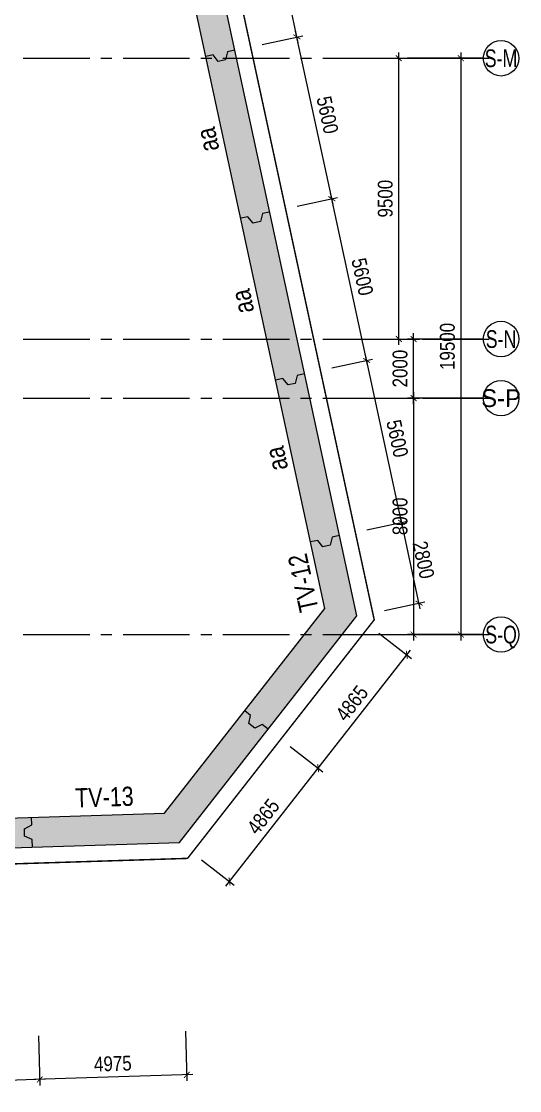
# Model space of a CAD drawing. Header units: millimetres. Extents: x -1534340 to 1713810, y -1348191 to 1114081.
# Drawn here: x 948653 to 965495, y -187999 to -151820 of the extents above; entities that cross this region are included whole.
import ezdxf
from ezdxf.enums import TextEntityAlignment as Align

# ---------------------------------------------------------------- set-up
doc = ezdxf.new("R2010")
doc.units = ezdxf.units.MM
doc.header["$LTSCALE"] = 100
doc.header["$PDMODE"] = 32
doc.header["$PDSIZE"] = 2.5
for name, pattern in [('CENTER2', [1.125, 0.75, -0.125, 0.125, -0.125]), ('DASHDOT', [1, 0.5, -0.25, 0, -0.25]), ('DASHED', [4.5, 3, -1.5])]:
    doc.linetypes.add(name, pattern=pattern)
for name, color, linetype in [('ccu11-Dim', 8, 'Continuous'), ('ccu11-Khuat', 9, 'DASHED'), ('ccu12-Hatch', 250, 'Continuous'), ('ccu12-Manh', 8, 'Continuous'), ('ccu12-Truc', 13, 'CENTER2'), ('KT-Dim', 8, 'Continuous'), ('Xref_ST_MBDV Cot vach 30.7.2022$0$Xref_ST_MBDV Cot vach 30.7.2022|Xref_ST_MBDV Cot vach 30.7.2022|Xref_ST_MBDV Cot vach 30.7.2022|Xref_ST_MBDV Cot vach 30.7.2022|A-CORE-OTLN', 2, 'Continuous'), ('Xref_ST_MBDV Cot vach 30.7.2022$0$Xref_ST_MBDV Cot vach 30.7.2022|Xref_ST_MBDV Cot vach 30.7.2022|Xref_ST_MBDV Cot vach 30.7.2022|Xref_ST_MBDV Cot vach 30.7.2022|ccu12-Thay', 7, 'Continuous'), ('Xref_ST_MBDV Cot vach 30.7.2022|Xref_ST_MBDV Cot vach 30.7.2022|Xref_ST_MBDV Cot vach 30.7.2022|Xref_ST_MBDV Cot vach 30.7.2022|A-GRID-SYM', 50, 'Continuous')]:
    doc.layers.add(name, color=color, linetype=linetype)
doc.layers.add('ccu12-Tencaukien', color=9, linetype='Continuous', lineweight=15)
doc.styles.add('Arial', font='arial.ttf', dxfattribs={"width": 0.7})
doc.styles.add('Arial Narrow', font='ARIALN.TTF')
doc.styles.add('HBA-Text', font='GOTHIC.TTF')
doc.dimstyles.new('ccu12-200', dxfattribs={"dimscale": 200, "dimtxt": 2.5, "dimasz": 1, "dimexe": 1, "dimexo": 2, "dimgap": 1, "dimtad": 1, "dimdec": 0, "dimrnd": 5, "dimdsep": 46, "dimtxsty": 'Arial Narrow', "dimblk": 'ARCHTICK', "dimcen": -1, "dimdle": 1, "dimclrd": 256, "dimclre": 256, "dimclrt": 3, "dimadec": 0, "dimazin": 2, "dimtfac": 0.1, "dimtdec": 0, "dimtmove": 0, "dimatfit": 1, "dimldrblk": 'ARCHTICK', "dimfxl": 1, "dimtvp": 0.8333333333333334, "dimtolj": 1, "dimtzin": 12, "dimarcsym": 0})

# ---------------------------------------------------------------- blocks, each defined once
blk = doc.blocks.new('_ARCHTICK')
at = {"color": 0, "linetype": 'ByBlock', "const_width": 0.15}
blk.add_lwpolyline([(-0.5, -0.5), (0.5, 0.5)], dxfattribs=at)
blk = doc.blocks.new('*D3233')
at = {"layer": 'ccu11-Dim', "lineweight": -2, "ltscale": 0.5, "transparency": 16777216}
for p, q in [((962137.9985687473, -171701.006457799), (961463.6641874098, -168572.63935177)), ((960332.7501491453, -169021.0068729194), (961701.316696871, -168726.0058564143)), ((960922.7985256659, -171758.3549648429), (962291.3650733916, -171463.3539483378))]:
    blk.add_line(p, q, dxfattribs=at)
at = {"layer": 'Defpoints', "color": 0, "ltscale": 0.5, "transparency": 16777216}
for p in [(961505.8071898182, -168768.1488588227), (959941.7311350398, -169105.2928777364), (960531.7795115605, -171842.6409696599)]:
    blk.add_point(p, dxfattribs=at)
at = {"layer": 'ccu11-Dim', "lineweight": -2, "ltscale": 0.5, "transparency": 16777216, "xscale": 200, "yscale": 200, "zscale": 200}
for p, rotation in [((961505.8071898182, -168768.1488588227), 102.1642570580962), ((962095.8555663389, -171505.4969507463), 282.1642570580961)]:
    blk.add_blockref('_ARCHTICK', p, dxfattribs=dict(at, rotation=rotation))
at = {"layer": 'ccu11-Dim', "color": 3, "ltscale": 0.5, "transparency": 16777216, "insert": (962245.8955679912, -170040.8872057479), "char_height": 500, "attachment_point": 5, "rotation": 282.16425705809615, "style": 'Arial Narrow', "bg_fill": 3, "box_fill_scale": 1.1, "bg_fill_color": 256, "bg_fill_true_color": 13158600, "bg_fill_transparency": 0}
blk.add_mtext('\\A1;2800', dxfattribs=at)
blk = doc.blocks.new('*D3234')
at = {"layer": 'ccu11-Dim', "lineweight": -2, "ltscale": 0.5, "transparency": 16777216}
for p, q in [((961547.9501923865, -168963.658365841), (960283.6601201305, -163098.3731542522)), ((959152.746081706, -163546.740675436), (960521.3126295917, -163251.7396588964)), ((960332.7501491453, -169021.0068729194), (961701.3166970307, -168726.0058563798))]:
    blk.add_line(p, q, dxfattribs=at)
at = {"layer": 'Defpoints', "color": 0, "ltscale": 0.5, "transparency": 16777216}
for p in [(960325.803122539, -163293.8826613049), (958761.7270676006, -163631.026680253), (959941.7311350398, -169105.2928777364)]:
    blk.add_point(p, dxfattribs=at)
at = {"layer": 'ccu11-Dim', "lineweight": -2, "ltscale": 0.5, "transparency": 16777216, "xscale": 200, "yscale": 200, "zscale": 200}
for p, rotation in [((960325.803122539, -163293.8826613049), 102.1642570580962), ((961505.807189978, -168768.1488587883), 282.1642570580961)]:
    blk.add_blockref('_ARCHTICK', p, dxfattribs=dict(at, rotation=rotation))
at = {"layer": 'ccu11-Dim', "color": 3, "ltscale": 0.5, "transparency": 16777216, "insert": (961360.8693461712, -165935.08006101), "char_height": 500, "attachment_point": 5, "rotation": 282.16425705809615, "style": 'Arial Narrow', "bg_fill": 3, "box_fill_scale": 1.1, "bg_fill_color": 256, "bg_fill_true_color": 13158600, "bg_fill_transparency": 0}
blk.add_mtext('\\A1;5600', dxfattribs=at)
blk = doc.blocks.new('*D3235')
at = {"layer": 'ccu11-Dim', "lineweight": -2, "ltscale": 0.5, "transparency": 16777216}
for p, q in [((960367.9461251076, -163489.3921683231), (959103.6560528531, -157624.1069567411)), ((957972.7420142686, -158072.4744779594), (959341.3085623143, -157777.4734613854)), ((959152.746081706, -163546.740675436), (960521.3126297519, -163251.7396588619))]:
    blk.add_line(p, q, dxfattribs=at)
at = {"layer": 'Defpoints', "color": 0, "ltscale": 0.5, "transparency": 16777216}
for p in [(959145.7990552615, -157819.6164637938), (957581.7230001632, -158156.7604827764), (958761.7270676006, -163631.026680253)]:
    blk.add_point(p, dxfattribs=at)
at = {"layer": 'ccu11-Dim', "lineweight": -2, "ltscale": 0.5, "transparency": 16777216, "xscale": 200, "yscale": 200, "zscale": 200}
for p, rotation in [((959145.7990552615, -157819.6164637938), 102.1642570580962), ((960325.8031226991, -163293.8826612704), 282.1642570580961)]:
    blk.add_blockref('_ARCHTICK', p, dxfattribs=dict(at, rotation=rotation))
at = {"layer": 'ccu11-Dim', "color": 3, "ltscale": 0.5, "transparency": 16777216, "insert": (960180.8652788929, -160460.8138634955), "char_height": 500, "attachment_point": 5, "rotation": 282.16425705809615, "style": 'Arial Narrow', "bg_fill": 3, "box_fill_scale": 1.1, "bg_fill_color": 256, "bg_fill_true_color": 13158600, "bg_fill_transparency": 0}
blk.add_mtext('\\A1;5600', dxfattribs=at)
blk = doc.blocks.new('*D3236')
at = {"layer": 'ccu11-Dim', "lineweight": -2, "ltscale": 0.5, "transparency": 16777216}
for p, q in [((956792.7379468309, -152598.2082804832), (958161.3044950361, -152303.2072638747)), ((959187.9420578294, -158015.1259708122), (957923.651985575, -152149.8407592305)), ((957972.7420142686, -158072.4744779594), (959341.3085624736, -157777.473461351))]:
    blk.add_line(p, q, dxfattribs=at)
at = {"layer": 'Defpoints', "color": 0, "ltscale": 0.5, "transparency": 16777216}
for p in [(957965.7949879834, -152345.3502662832), (956401.7189327255, -152682.4942853002), (957581.7230001632, -158156.7604827764)]:
    blk.add_point(p, dxfattribs=at)
at = {"layer": 'ccu11-Dim', "lineweight": -2, "ltscale": 0.5, "transparency": 16777216, "xscale": 200, "yscale": 200, "zscale": 200}
for p, rotation in [((957965.7949879834, -152345.3502662832), 102.1642570580962), ((959145.7990554209, -157819.6164637595), 282.1642570580961)]:
    blk.add_blockref('_ARCHTICK', p, dxfattribs=dict(at, rotation=rotation))
at = {"layer": 'ccu11-Dim', "color": 3, "ltscale": 0.5, "transparency": 16777216, "insert": (959000.8612116148, -154986.5476659847), "char_height": 500, "attachment_point": 5, "rotation": 282.16425705809615, "style": 'Arial Narrow', "bg_fill": 3, "box_fill_scale": 1.1, "bg_fill_color": 256, "bg_fill_true_color": 13158600, "bg_fill_transparency": 0}
blk.add_mtext('\\A1;5600', dxfattribs=at)
blk = doc.blocks.new('*D3237')
at = {"layer": 'ccu11-Dim', "lineweight": -2, "ltscale": 0.5, "transparency": 16777216}
for p, q in [((955612.7338793937, -147123.9420830074), (956981.3004277591, -146828.9410663644)), ((958007.9379905522, -152540.8597733013), (956743.6479182978, -146675.5745617201)), ((956792.7379468309, -152598.2082804832), (958161.3044951964, -152303.2072638402))]:
    blk.add_line(p, q, dxfattribs=at)
at = {"layer": 'Defpoints', "color": 0, "ltscale": 0.5, "transparency": 16777216}
for p in [(956785.7909207062, -146871.0840687728), (955221.7148652882, -147208.2280878243), (956401.7189327255, -152682.4942853002)]:
    blk.add_point(p, dxfattribs=at)
at = {"layer": 'ccu11-Dim', "lineweight": -2, "ltscale": 0.5, "transparency": 16777216, "xscale": 200, "yscale": 200, "zscale": 200}
for p, rotation in [((956785.7909207062, -146871.0840687728), 102.1642570580962), ((957965.7949881437, -152345.3502662486), 282.1642570580961)]:
    blk.add_blockref('_ARCHTICK', p, dxfattribs=dict(at, rotation=rotation))
at = {"layer": 'ccu11-Dim', "color": 3, "ltscale": 0.5, "transparency": 16777216, "insert": (957820.8571443376, -149512.2814684742), "char_height": 500, "attachment_point": 5, "rotation": 282.16425705809615, "style": 'Arial Narrow', "bg_fill": 3, "box_fill_scale": 1.1, "bg_fill_color": 256, "bg_fill_true_color": 13158600, "bg_fill_transparency": 0}
blk.add_mtext('\\A1;5600', dxfattribs=at)
blk = doc.blocks.new('*D3261')
at = {"layer": 'ccu11-Dim', "lineweight": -2, "ltscale": 0.5, "transparency": 16777216}
for p, q in [((949225.7542383495, -186144.90299393), (949278.7590956206, -187821.9825965821)), ((954197.2180407159, -185987.7776381293), (954250.222897987, -187664.8572407814)), ((954443.8051468186, -187458.6391209731), (949072.5409758122, -187628.4003477504))]:
    blk.add_line(p, q, dxfattribs=at)
at = {"layer": 'Defpoints', "color": 0, "ltscale": 0.5, "transparency": 16777216}
for p in [(954184.5821697392, -185587.9772694893), (949213.1183673729, -185745.10262529), (949272.4411601322, -187622.0824122621)]:
    blk.add_point(p, dxfattribs=at)
at = {"layer": 'ccu11-Dim', "lineweight": -2, "ltscale": 0.5, "transparency": 16777216, "xscale": 200, "yscale": 200, "zscale": 200}
for p, rotation in [((954243.9049624986, -187464.9570564615), 1.810256356887825), ((949272.4411601322, -187622.0824122621), 181.8102563568879)]:
    blk.add_blockref('_ARCHTICK', p, dxfattribs=dict(at, rotation=rotation))
at = {"layer": 'ccu11-Dim', "color": 3, "ltscale": 0.5, "transparency": 16777216, "insert": (951743.7907078309, -187088.4604641558), "char_height": 500, "attachment_point": 5, "rotation": 1.8102563568878363, "style": 'Arial Narrow', "bg_fill": 3, "box_fill_scale": 1.1, "bg_fill_color": 256, "bg_fill_true_color": 13158600, "bg_fill_transparency": 0}
blk.add_mtext('\\A1;4975', dxfattribs=at)
blk = doc.blocks.new('*D3262')
at = {"layer": 'ccu11-Dim', "lineweight": -2, "ltscale": 0.5, "transparency": 16777216}
for p, q in [((943628.5490773878, -186321.8051876031), (943681.5539346616, -187998.884790342)), ((949225.7542383495, -186144.90299393), (949278.7590956233, -187821.9825966689)), ((949472.341344455, -187615.7644768606), (943475.3358148532, -187805.3025415104))]:
    blk.add_line(p, q, dxfattribs=at)
at = {"layer": 'Defpoints', "color": 0, "ltscale": 0.5, "transparency": 16777216}
for p in [(943615.9132064111, -185922.0048189631), (949213.1183673729, -185745.10262529), (943675.2359991733, -187798.984606022)]:
    blk.add_point(p, dxfattribs=at)
at = {"layer": 'ccu11-Dim', "lineweight": -2, "ltscale": 0.5, "transparency": 16777216, "xscale": 200, "yscale": 200, "zscale": 200}
for p, rotation in [((943675.2359991733, -187798.984606022), 181.8102563568879), ((949272.441160135, -187622.0824123489), 1.810256356887825)]:
    blk.add_blockref('_ARCHTICK', p, dxfattribs=dict(at, rotation=rotation))
at = {"layer": 'ccu11-Dim', "color": 3, "ltscale": 0.5, "transparency": 16777216, "insert": (946459.4562261695, -187255.4742389795), "char_height": 500, "attachment_point": 5, "rotation": 1.8102563568878363, "style": 'Arial Narrow', "bg_fill": 3, "box_fill_scale": 1.1, "bg_fill_color": 256, "bg_fill_true_color": 13158600, "bg_fill_transparency": 0}
blk.add_mtext('\\A1;5600', dxfattribs=at)
blk = doc.blocks.new('*D3268')
at = {"layer": 'ccu11-Dim', "lineweight": -2, "ltscale": 0.5, "transparency": 16777216}
for p, q in [((957740.3560938097, -176350.8533474588), (958843.3794185347, -177213.0247603224)), ((955566.074233708, -181081.1001932872), (958808.9720025548, -176932.2826549558)), ((954743.793014281, -180184.5213643903), (955846.8163390746, -181046.6927773076))]:
    blk.add_line(p, q, dxfattribs=at)
at = {"layer": 'Defpoints', "color": 0, "ltscale": 0.5, "transparency": 16777216}
for p in [(957425.2065724633, -176104.5186580721), (958685.8046578614, -177089.857415629), (954428.6434929348, -179938.1866750036)]:
    blk.add_point(p, dxfattribs=at)
at = {"layer": 'ccu11-Dim', "lineweight": -2, "ltscale": 0.5, "transparency": 16777216, "xscale": 200, "yscale": 200, "zscale": 200}
for p, rotation in [((958685.8046578614, -177089.857415629), 51.98725670765337), ((955689.2415784014, -180923.5254326141), 231.9872567076534)]:
    blk.add_blockref('_ARCHTICK', p, dxfattribs=dict(at, rotation=rotation))
at = {"layer": 'ccu11-Dim', "color": 3, "ltscale": 0.5, "transparency": 16777216, "insert": (956828.8148165924, -178726.3092815038), "char_height": 500, "attachment_point": 5, "rotation": 51.98725670765336, "style": 'Arial Narrow', "bg_fill": 3, "box_fill_scale": 1.1, "bg_fill_color": 256, "bg_fill_true_color": 13158600, "bg_fill_transparency": 0}
blk.add_mtext('\\A1;4865', dxfattribs=at)
blk = doc.blocks.new('*D3269')
at = {"layer": 'ccu11-Dim', "lineweight": -2, "ltscale": 0.5, "transparency": 16777216}
for p, q in [((960736.9191733387, -172517.1853305268), (961839.9424980205, -173379.3567433567)), ((958562.6373131936, -177247.4321763221), (961805.5350820407, -173098.6146379903)), ((957740.3560938097, -176350.8533474588), (958843.3794185601, -177213.0247603423))]:
    blk.add_line(p, q, dxfattribs=at)
at = {"layer": 'Defpoints', "color": 0, "ltscale": 0.5, "transparency": 16777216}
for p in [(960421.7696519924, -172270.8506411402), (961682.3677373474, -173256.1893986634), (957425.2065724633, -176104.5186580721)]:
    blk.add_point(p, dxfattribs=at)
at = {"layer": 'ccu11-Dim', "lineweight": -2, "ltscale": 0.5, "transparency": 16777216, "xscale": 200, "yscale": 200, "zscale": 200}
for p, rotation in [((961682.3677373474, -173256.1893986634), 51.98725670765337), ((958685.804657887, -177089.857415649), 231.9872567076534)]:
    blk.add_blockref('_ARCHTICK', p, dxfattribs=dict(at, rotation=rotation))
at = {"layer": 'ccu11-Dim', "color": 3, "ltscale": 0.5, "transparency": 16777216, "insert": (959825.3778960782, -174892.6412645383), "char_height": 500, "attachment_point": 5, "rotation": 51.98725670765336, "style": 'Arial Narrow', "bg_fill": 3, "box_fill_scale": 1.1, "bg_fill_color": 256, "bg_fill_true_color": 13158600, "bg_fill_transparency": 0}
blk.add_mtext('\\A1;4865', dxfattribs=at)
blk = doc.blocks.new('GRID-SYM-flat-83')
at = {"layer": 'Xref_ST_MBDV Cot vach 30.7.2022|Xref_ST_MBDV Cot vach 30.7.2022|Xref_ST_MBDV Cot vach 30.7.2022|Xref_ST_MBDV Cot vach 30.7.2022|A-GRID-SYM'}
blk.add_ellipse((0, 0), major_axis=(-899.9839282080502, 5.37856553410893), ratio=1, dxfattribs=at)
at = {"layer": 'Xref_ST_MBDV Cot vach 30.7.2022|Xref_ST_MBDV Cot vach 30.7.2022|Xref_ST_MBDV Cot vach 30.7.2022|Xref_ST_MBDV Cot vach 30.7.2022|A-GRID-SYM', "style": 'HBA-Text'}
blk.add_attdef('GRID', text='', height=900.0000000000003, rotation=359.6302510781834, dxfattribs=at).set_placement((7.113495670384687e-20, 1.190286096938727e-17, 3.982135654073748e-07), align=Align.MIDDLE_CENTER)
blk = doc.blocks.new('GRID-SYM-flat-84')
at = {"layer": 'Xref_ST_MBDV Cot vach 30.7.2022|Xref_ST_MBDV Cot vach 30.7.2022|Xref_ST_MBDV Cot vach 30.7.2022|Xref_ST_MBDV Cot vach 30.7.2022|A-GRID-SYM'}
blk.add_ellipse((0, 0), major_axis=(-899.9839282080502, 5.37856553410893), ratio=1, dxfattribs=at)
at = {"layer": 'Xref_ST_MBDV Cot vach 30.7.2022|Xref_ST_MBDV Cot vach 30.7.2022|Xref_ST_MBDV Cot vach 30.7.2022|Xref_ST_MBDV Cot vach 30.7.2022|A-GRID-SYM', "style": 'HBA-Text'}
blk.add_attdef('GRID', text='', height=900.0000000000003, rotation=359.6302510781834, dxfattribs=at).set_placement((2.025799344252252e-20, 3.389726944925022e-18, 1.134042694414104e-07), align=Align.MIDDLE_CENTER)
blk = doc.blocks.new('GRID-SYM-flat-85')
at = {"layer": 'Xref_ST_MBDV Cot vach 30.7.2022|Xref_ST_MBDV Cot vach 30.7.2022|Xref_ST_MBDV Cot vach 30.7.2022|Xref_ST_MBDV Cot vach 30.7.2022|A-GRID-SYM'}
blk.add_ellipse((0, 0), major_axis=(-899.9839282080502, 5.37856553410893), ratio=1, dxfattribs=at)
at = {"layer": 'Xref_ST_MBDV Cot vach 30.7.2022|Xref_ST_MBDV Cot vach 30.7.2022|Xref_ST_MBDV Cot vach 30.7.2022|Xref_ST_MBDV Cot vach 30.7.2022|A-GRID-SYM', "style": 'HBA-Text'}
blk.add_attdef('GRID', text='', height=900.0000000000003, rotation=359.630251078169, dxfattribs=at).set_placement((9.578760419288606e-21, 1.60279360265213e-18, 5.362191130063174e-08), align=Align.MIDDLE_CENTER)
blk = doc.blocks.new('GRID-SYM-flat-86')
at = {"layer": 'Xref_ST_MBDV Cot vach 30.7.2022|Xref_ST_MBDV Cot vach 30.7.2022|Xref_ST_MBDV Cot vach 30.7.2022|Xref_ST_MBDV Cot vach 30.7.2022|A-GRID-SYM'}
blk.add_ellipse((0, 0), major_axis=(-899.9839282080502, 5.37856553410893), ratio=1, dxfattribs=at)
at = {"layer": 'Xref_ST_MBDV Cot vach 30.7.2022|Xref_ST_MBDV Cot vach 30.7.2022|Xref_ST_MBDV Cot vach 30.7.2022|Xref_ST_MBDV Cot vach 30.7.2022|A-GRID-SYM', "style": 'HBA-Text'}
blk.add_attdef('GRID', text='', height=900.0000000000003, rotation=359.6302510781834, dxfattribs=at).set_placement((-3.313819860899584e-20, -5.54494427347405e-18, -1.855076720465948e-07), align=Align.MIDDLE_CENTER)
blk = doc.blocks.new('*D1145')
at = {"layer": 'Defpoints', "color": 0, "transparency": 16777216}
for p in [(420808.1932698449, -72696.27179369514), (420808.1932698449, -92196.27179369555), (424766.3851447776, -92196.27179369555)]:
    blk.add_point(p, dxfattribs=at)
at = {"layer": 'KT-Dim', "lineweight": -2, "transparency": 16777216}
for p, q in [((421208.1932698449, -72696.27179369514), (424966.3851447776, -72696.27179369514)), ((424766.3851447776, -72496.27179369514), (424766.3851447776, -92396.27179369555)), ((421208.1932698449, -92196.27179369555), (424966.3851447776, -92196.27179369555))]:
    blk.add_line(p, q, dxfattribs=at)
at = {"layer": 'KT-Dim', "lineweight": -2, "transparency": 16777216, "xscale": 200, "yscale": 200, "zscale": 200}
for p, rotation in [((424766.3851447776, -72696.27179369514), 90), ((424766.3851447776, -92196.27179369555), 270)]:
    blk.add_blockref('_ARCHTICK', p, dxfattribs=dict(at, rotation=rotation))
at = {"layer": 'KT-Dim', "color": 3, "transparency": 16777216, "insert": (424311.0986509167, -82446.27179369544), "char_height": 500, "attachment_point": 5, "rotation": 90, "style": 'Arial Narrow'}
blk.add_mtext('\\A1;19500', dxfattribs=at)
blk = doc.blocks.new('*D1146')
at = {"layer": 'Defpoints', "color": 0, "transparency": 16777216}
for p in [(420808.1932698449, -84196.27186136894), (420808.1932698449, -92196.27179369555), (423166.3851447776, -92196.27179369555)]:
    blk.add_point(p, dxfattribs=at)
at = {"layer": 'KT-Dim', "lineweight": -2, "transparency": 16777216}
for p, q in [((421208.1932698449, -84196.27186136894), (423366.3851447776, -84196.27186136894)), ((423166.3851447776, -83996.27186136894), (423166.3851447776, -92396.27179369555)), ((421208.1932698449, -92196.27179369555), (423366.3851447776, -92196.27179369555))]:
    blk.add_line(p, q, dxfattribs=at)
at = {"layer": 'KT-Dim', "lineweight": -2, "transparency": 16777216, "xscale": 200, "yscale": 200, "zscale": 200}
for p, rotation in [((423166.3851447776, -84196.27186136894), 90), ((423166.3851447776, -92196.27179369555), 270)]:
    blk.add_blockref('_ARCHTICK', p, dxfattribs=dict(at, rotation=rotation))
at = {"layer": 'KT-Dim', "color": 3, "transparency": 16777216, "insert": (422711.0986509167, -88196.27182753234), "char_height": 500, "attachment_point": 5, "rotation": 90, "style": 'Arial Narrow'}
blk.add_mtext('\\A1;8000', dxfattribs=at)
blk = doc.blocks.new('*D1105')
at = {"layer": 'Defpoints', "color": 0, "transparency": 16777216}
for p in [(420308.068988459, -82196.27186136981), (423166.3851447753, -82196.27186136981), (420808.1932698449, -84196.27186136894)]:
    blk.add_point(p, dxfattribs=at)
at = {"layer": 'KT-Dim', "lineweight": -2, "transparency": 16777216}
for p, q in [((423166.3851447753, -84396.27186136894), (423166.3851447753, -81996.27186136981)), ((420708.068988459, -82196.27186136981), (423366.3851447753, -82196.27186136981)), ((421208.1932698449, -84196.27186136894), (423366.3851447753, -84196.27186136894))]:
    blk.add_line(p, q, dxfattribs=at)
at = {"layer": 'KT-Dim', "lineweight": -2, "transparency": 16777216, "xscale": 200, "yscale": 200, "zscale": 200}
for p, rotation in [((423166.3851447753, -82196.27186136981), 90), ((423166.3851447753, -84196.27186136894), 270)]:
    blk.add_blockref('_ARCHTICK', p, dxfattribs=dict(at, rotation=rotation))
at = {"layer": 'KT-Dim', "color": 3, "transparency": 16777216, "insert": (422711.0986509143, -83196.27186136947), "char_height": 500, "attachment_point": 5, "rotation": 90, "style": 'Arial Narrow'}
blk.add_mtext('\\A1;2000', dxfattribs=at)
blk = doc.blocks.new('*D1106')
at = {"layer": 'Defpoints', "color": 0, "transparency": 16777216}
for p in [(420308.068988459, -72696.27186137022), (422666.2608493464, -72696.27186137022), (420308.068988459, -82196.27186136987)]:
    blk.add_point(p, dxfattribs=at)
at = {"layer": 'KT-Dim', "lineweight": -2, "transparency": 16777216}
for p, q in [((420708.068988459, -72696.27186137022), (422866.2608493464, -72696.27186137022)), ((422666.2608493464, -82396.27186136987), (422666.2608493464, -72496.27186137022)), ((420708.068988459, -82196.27186136987), (422866.2608493464, -82196.27186136987))]:
    blk.add_line(p, q, dxfattribs=at)
at = {"layer": 'KT-Dim', "lineweight": -2, "transparency": 16777216, "xscale": 200, "yscale": 200, "zscale": 200}
for p, rotation in [((422666.2608493464, -72696.27186137022), 90), ((422666.2608493464, -82196.27186136987), 270)]:
    blk.add_blockref('_ARCHTICK', p, dxfattribs=dict(at, rotation=rotation))
at = {"layer": 'KT-Dim', "color": 3, "transparency": 16777216, "insert": (422210.9743554855, -77446.27186137014), "char_height": 500, "attachment_point": 5, "rotation": 90, "style": 'Arial Narrow'}
blk.add_mtext('\\A1;9500', dxfattribs=at)
blk = doc.blocks.new('Grid-ST-flat-3')
at = {"layer": 'ccu12-Truc', "ltscale": 30}
for p, q in [((366096.2468389631, -72696.27186137123), (425824.0468604062, -72696.27186137007)), ((366096.2468389794, -82196.27186137065), (425824.0468603973, -82196.27186136972)), ((366096.2468389806, -84196.27186137141), (425824.046860399, -84196.27186136867)), ((366096.2468389729, -92196.27186136931), (425824.0468604038, -92196.27186137077))]:
    blk.add_line(p, q, dxfattribs=at)
at = {"layer": 'KT-Dim'}
for p, q in [((425524.0424615133, -72696.27192904626), (422966.3822543479, -72696.27210864075)), ((425524.0446045718, -82196.27168177534), (422966.3843973984, -82196.27186136984)), ((425524.0442661839, -82196.2716817765), (422966.3862020941, -82196.27186137054)), ((425524.0468603987, -84196.27192904486), (422966.3848485611, -84196.27210863977)), ((425524.0468604066, -84196.27168177709), (422966.3866532627, -84196.27186137158)), ((425524.0468604069, -92196.27192904195), (422966.3866532354, -92196.2721086365))]:
    blk.add_line(p, q, dxfattribs=at)
ref = blk.add_blockref('GRID-SYM-flat-83', (426124.0424344335, -72696.45219530782), dxfattribs=dict(at, xscale=0.6666666666666665, yscale=0.6666666666666665, zscale=0.6666666666666665, rotation=0.325197994598278))
ref.add_attrib('GRID', 'S-M', dxfattribs={"layer": 'Xref_ST_MBDV Cot vach 30.7.2022|Xref_ST_MBDV Cot vach 30.7.2022|Xref_ST_MBDV Cot vach 30.7.2022|Xref_ST_MBDV Cot vach 30.7.2022|A-GRID-SYM', "height": 600, "style": 'HBA-Text', "width": 0.75}).set_placement((426124.0424344335, -72696.45219530782), align=Align.MIDDLE_CENTER)
ref = blk.add_blockref('GRID-SYM-flat-84', (426124.044239104, -82196.45194803801), dxfattribs=dict(at, xscale=0.6666666666666665, yscale=0.6666666666666665, zscale=0.6666666666666665, rotation=0.325197994598278))
ref.add_attrib('GRID', 'S-N', dxfattribs={"layer": 'Xref_ST_MBDV Cot vach 30.7.2022|Xref_ST_MBDV Cot vach 30.7.2022|Xref_ST_MBDV Cot vach 30.7.2022|Xref_ST_MBDV Cot vach 30.7.2022|A-GRID-SYM', "height": 600, "style": 'HBA-Text', "width": 0.75}).set_placement((426124.044239104, -82196.45194803801), align=Align.MIDDLE_CENTER)
at = {"layer": 'KT-Dim', "xscale": 0.6666666666666665, "yscale": 0.6666666666666665, "zscale": 0.6666666666666665, "rotation": 0.325197994598278}
blk.add_blockref('GRID-SYM-flat-85', (426124.0468333187, -84196.45219530637), dxfattribs=at).add_auto_attribs({'GRID': 'S-P'})
at = {"layer": 'KT-Dim'}
ref = blk.add_blockref('GRID-SYM-flat-86', (426124.046833327, -92196.45219530351), dxfattribs=dict(at, xscale=0.6666666666666665, yscale=0.6666666666666665, zscale=0.6666666666666665, rotation=0.325197994598278))
ref.add_attrib('GRID', 'S-Q', dxfattribs={"layer": 'Xref_ST_MBDV Cot vach 30.7.2022|Xref_ST_MBDV Cot vach 30.7.2022|Xref_ST_MBDV Cot vach 30.7.2022|Xref_ST_MBDV Cot vach 30.7.2022|A-GRID-SYM', "height": 600, "style": 'HBA-Text', "width": 0.75}).set_placement((426124.046833327, -92196.45219530351), align=Align.MIDDLE_CENTER)
dim = blk.add_linear_dim(base=(422666.2608493465, -72696.27186137019), p1=(420308.0689884588, -82196.27186136981), p2=(420308.0689884588, -72696.27186137016), angle=90, dimstyle='ccu12-200', dxfattribs=at)
dim.commit()
dim.dimension.update_dxf_attribs({"geometry": '*D1106', "text_midpoint": (422210.9743554855, -77446.27186137011), "insert": (5.820766091346741e-11, 2.91038304567337e-11)})
for base, p1, p2, picture, middle in [((424766.3851447776, -92196.27179369555), (420808.1932698446, -72696.27179369511), (420808.1932698446, -92196.27179369552), '*D1145', (424311.0986509167, -82446.27179369544)), ((423166.3851447753, -82196.27186136981), (420808.1932698446, -84196.2718613689), (420308.0689884587, -82196.27186136978), '*D1105', (422711.0986509143, -83196.27186136947)), ((423166.3851447776, -92196.27179369555), (420808.1932698446, -84196.2718613689), (420808.1932698446, -92196.27179369552), '*D1146', (422711.0986509167, -88196.27182753234))]:
    dim = blk.add_linear_dim(base=base, p1=p1, p2=p2, angle=90, dimstyle='ccu12-200', dxfattribs=at)
    dim.commit()
    dim.dimension.update_dxf_attribs({"geometry": picture, "text_midpoint": middle})
blk = doc.blocks.new('123')
at = {"layer": 'Xref_ST_MBDV Cot vach 30.7.2022$0$Xref_ST_MBDV Cot vach 30.7.2022|Xref_ST_MBDV Cot vach 30.7.2022|Xref_ST_MBDV Cot vach 30.7.2022|Xref_ST_MBDV Cot vach 30.7.2022|ccu12-Thay', "ltscale": 10}
for points in [[(956991.8759806316, -175765.8084601681), (956795.0392685673, -175611.9522521063), (956542.427020087, -175732.021364884), (956345.3268304701, -175577.9592112112), (956400.8388893354, -175303.8279447588), (956204.0021772693, -175149.9717366952)], [(949023.8490987822, -179756.6018330115), (949015.9569614633, -179506.8937271275), (948761.9632558442, -179389.7752510798), (948754.0605544347, -179139.732896165), (949000.1515586424, -179006.8090172976), (948992.2594213235, -178757.1009114119)]]:
    blk.add_lwpolyline(points, dxfattribs=at)
at = {"layer": 'ccu12-Tencaukien', "color": 2, "style": 'Arial', "width": 0.8}
for s, rotation, p in [('aa', 102.1642570566259, (955263.8969965761, -155755.8381823313)), ('aa', 102.1642570566259, (956443.9010638538, -161230.1043798421)), ('aa', 102.1642570566259, (957590.6824108004, -166550.2439773353)), ('TV-12', 102.1642570566259, (958496.143037036, -170750.8502609783)), ('TV-13', 1.810256358554529, (951468.8691487295, -178389.9116396254))]:
    blk.add_text(s, height=650, rotation=rotation, dxfattribs=at).set_placement(p, align=Align.CENTER)
at = {"layer": 'ccu11-Dim', "ltscale": 0.5}
for base, p1, p2, angle, picture, middle in [((961505.8071898182, -168768.1488588227), (960531.7795115606, -171842.6409696599), (959941.73113504, -169105.2928777364), 102.1642570580962, '*D3233', (962245.8955679912, -170040.8872057479)), ((958685.8046578614, -177089.857415629), (954428.6434929349, -179938.1866750036), (957425.2065724635, -176104.5186580721), 51.98725670765337, '*D3268', (956828.8148165924, -178726.3092815038)), ((949272.4411601322, -187622.0824122621), (954184.5821697393, -185587.9772694893), (949213.1183673728, -185745.10262529), 1.810256356887835, '*D3261', (951743.7907078309, -187088.4604641558))]:
    dim = blk.add_linear_dim(base=base, p1=p1, p2=p2, angle=angle, dimstyle='ccu12-200', override={"dimzin": 0, "dimfxl": 150, "dimtfill": 1}, dxfattribs=at)
    dim.commit()
    dim.dimension.update_dxf_attribs({"geometry": picture, "text_midpoint": middle})
for base, p1, p2, angle, picture, middle in [((960325.803122539, -163293.8826613049), (959941.73113504, -169105.2928777364), (958761.7270676008, -163631.026680253), 102.1642570580962, '*D3234', (961360.8693461712, -165935.08006101)), ((961682.3677373474, -173256.1893986634), (957425.2065724635, -176104.5186580721), (960421.7696519926, -172270.8506411402), 51.98725670765337, '*D3269', (959825.3778960782, -174892.6412645383)), ((943675.2359991733, -187798.984606022), (949213.1183673728, -185745.10262529), (943615.9132064112, -185922.0048189631), 1.810256356887835, '*D3262', (946459.4562261695, -187255.4742389795))]:
    dim = blk.add_linear_dim(base=base, p1=p1, p2=p2, angle=angle, dimstyle='ccu12-200', override={"dimzin": 0, "dimtmove": 1, "dimfxl": 150, "dimtfill": 1}, dxfattribs=at)
    dim.commit()
    dim.dimension.update_dxf_attribs({"geometry": picture, "text_midpoint": middle})
at = {"layer": 'Xref_ST_MBDV Cot vach 30.7.2022$0$Xref_ST_MBDV Cot vach 30.7.2022|Xref_ST_MBDV Cot vach 30.7.2022|Xref_ST_MBDV Cot vach 30.7.2022|Xref_ST_MBDV Cot vach 30.7.2022|ccu12-Thay', "ltscale": 10}
blk.add_lwpolyline([(959404.0799889966, -169221.1861346914), (959159.8565589126, -169273.8296544673), (959090.2953763689, -169544.736985133), (958845.7450388178, -169597.4509713659), (958670.7558838102, -169379.2576269312), (958426.532453728, -169431.9011467053)], dxfattribs=at)
at = {"layer": 'ccu11-Dim', "ltscale": 0.5}
dim = blk.add_linear_dim(base=(959145.7990552615, -157819.6164637938), p1=(958761.7270676008, -163631.026680253), p2=(957581.7230001633, -158156.7604827764), angle=102.1642570580962, dimstyle='ccu12-200', override={"dimzin": 0, "dimtmove": 1, "dimfxl": 150, "dimtfill": 1}, dxfattribs=at)
dim.commit()
dim.dimension.update_dxf_attribs({"geometry": '*D3235', "text_midpoint": (960180.8652788929, -160460.8138634955)})
at = {"layer": 'Xref_ST_MBDV Cot vach 30.7.2022$0$Xref_ST_MBDV Cot vach 30.7.2022|Xref_ST_MBDV Cot vach 30.7.2022|Xref_ST_MBDV Cot vach 30.7.2022|Xref_ST_MBDV Cot vach 30.7.2022|ccu12-Thay', "ltscale": 10}
blk.add_lwpolyline([(958224.0759217191, -163746.9199371806), (957979.852491635, -163799.5634569565), (957910.2913090914, -164070.4707876223), (957665.7409715402, -164123.1847738551), (957490.7518165327, -163904.9914294204), (957246.5283864505, -163957.6349491945)], dxfattribs=at)
at = {"layer": 'ccu11-Dim', "ltscale": 0.5}
dim = blk.add_linear_dim(base=(957965.7949879834, -152345.3502662832), p1=(957581.7230001633, -158156.7604827764), p2=(956401.7189327257, -152682.4942853001), angle=102.1642570580962, dimstyle='ccu12-200', override={"dimzin": 0, "dimtmove": 1, "dimfxl": 150, "dimtfill": 1}, dxfattribs=at)
dim.commit()
dim.dimension.update_dxf_attribs({"geometry": '*D3236', "text_midpoint": (959000.8612116148, -154986.5476659847)})
at = {"layer": 'Xref_ST_MBDV Cot vach 30.7.2022$0$Xref_ST_MBDV Cot vach 30.7.2022|Xref_ST_MBDV Cot vach 30.7.2022|Xref_ST_MBDV Cot vach 30.7.2022|Xref_ST_MBDV Cot vach 30.7.2022|ccu12-Thay', "ltscale": 10}
blk.add_lwpolyline([(957044.0718544415, -158272.6537396698), (956799.8484243575, -158325.2972594458), (956730.2872418138, -158596.2045901115), (956485.7369042627, -158648.9185763444), (956310.7477492552, -158430.7252319097), (956066.524319173, -158483.3687516837)], dxfattribs=at)
at = {"layer": 'ccu11-Dim', "ltscale": 0.5}
dim = blk.add_linear_dim(base=(956785.7909207062, -146871.0840687728), p1=(956401.7189327257, -152682.4942853001), p2=(955221.7148652885, -147208.2280878243), angle=102.1642570580962, dimstyle='ccu12-200', override={"dimzin": 0, "dimtmove": 1, "dimfxl": 150, "dimtfill": 1}, dxfattribs=at)
dim.commit()
dim.dimension.update_dxf_attribs({"geometry": '*D3237', "text_midpoint": (957820.8571443376, -149512.2814684742)})
at = {"layer": 'ccu12-Hatch', "ltscale": 0.5}
h = blk.add_hatch(dxfattribs=at)
h.set_pattern_fill('VATLIEU04', color=256, scale=50, pattern_type=2)
h.set_pattern_definition([(49.99999999999999, (327621.9786028042, 43816.83734675765), (358.6300913003767, -31.37606749129755), [37.5, -412.5]), (355, (327621.9786028042, 43816.83734675765), (-69.3756668065, 376.0960668500059), [30, -330]), (100.4514, (327651.8644428042, 43814.22267675772), (289.2546908570108, 344.7197710304768), [31.870095, -350.571056]), (46.18420000000001, (327621.9786028042, 43916.83734675765), (533.6205243128222, -82.75950716450905), [56.25, -618.75]), (96.6356, (327666.4469753043, 43909.94069325761), (467.3313527743517, 487.0589354502209), [47.805144, -525.8565]), (351.1842, (327621.9786028042, 43916.83734675765), (467.3309725668136, 487.0593004626623), [45, -495]), (21, (327671.9786028042, 43891.83734675765), (298.4535260592309, -201.3094453326694), [37.5, -412.5]), (326.0000000000001, (327671.9786028042, 43891.83734675765), (121.6576659607909, 362.5750225234265), [30, -330]), (71.4514, (327696.8497193042, 43875.06154375756), (420.111314290745, 161.2652483549762), [31.870095, -350.571056]), (37.50000000000001, (327621.9786028042, 43816.83734675765), (6.079927658645334, 166.4469269156558), [0, -326, 0, -335, 0, -331.25]), (7.499999999999999, (327621.9786028042, 43816.83734675765), (131.5347687210743, 197.2058559411801), [0, -191, 0, -318.5, 0, -126.25]), (327.5, (327510.4786028042, 43816.83734675765), (266.9112180862045, -11.27743586718988), [0, -125, 0, -390, 0, -517.5]), (317.5, (327460.4786028042, 43816.83734675765), (291.5930846711931, 50.05249116615887), [0, -162.5, 0, -259, 0, -367.5]), (45, (327621.9786028042, 43816.83734675765), (-150.2601910021414, 150.2601910021414), []), (45, (327621.9786028042, 43878.08734675765), (-150.2601910021414, 150.2601910021414), [])])
h.paths.add_polyline_path([(831484.875193194, -120804.1020556985), (831961.6313577415, -123563.2148767998), (831969.5252779527, -123603.8639409454), (832560.0988221082, -126340.8737854551), (832569.6691217931, -126381.1623235609), (833273.050572668, -129091.3753289471), (833284.2789106506, -129131.2274142226), (834099.2462003697, -131810.0010733225), (834112.1157951935, -131849.357667026), (835037.2815472825, -134492.0964606189), (835051.7692351335, -134530.8860882678), (836085.545944654, -137133.059355914), (836101.626679942, -137171.2151953207), (837242.2397381063, -139728.3624049167), (837259.8860949479, -139765.8195653135), (838505.3792022245, -142273.5569757547), (838524.8702970821, -142310.8139976006), (840046.1018239126, -145075.5143965327), (840069.1804063907, -145115.2662410857), (841530.2983395851, -147503.8085549874), (841552.946950638, -147539.1451146415), (843113.0072508645, -149864.2713175943), (843136.781398535, -149898.1662790766), (844791.7475909123, -152156.7248685511), (844816.9046502213, -152189.6070683586), (846563.94100206, -154377.7258917673), (846590.437887172, -154409.5389206158), (848426.5507197869, -156523.4664657101), (848454.3420439966, -156554.1557454388), (850376.3848598523, -158590.2675827451), (850405.4230133491, -158619.7804601847), (852410.1018860359, -160574.5854676993), (852440.3371174978, -160602.8713052369), (854524.2163352903, -162473.0176646574), (854555.5968371711, -162500.0279273466), (856715.1047904937, -164282.3088815), (856747.5767878565, -164307.9972205639), (858979.0120905582, -165999.3565821007), (859012.5199332951, -166023.6789146779), (861312.0577672129, -167621.2163165504), (861346.5440255045, -167644.1309015556), (863710.2426974371, -169145.106780211), (863745.6482602771, -169166.5742901717), (866169.4559600999, -170568.4145928742), (866205.7201367208, -170588.3981816218), (868685.4818850369, -171888.6987897849), (868722.5425090631, -171907.1641558846), (871254.0072824585, -173103.6950167733), (871291.8008186007, -173120.6104625789), (873870.6288402518, -174211.3194222685), (873909.0904933691, -174226.6559085052), (876530.860676483, -175209.672239466), (876569.9245028229, -175223.4034352442), (879230.1420341159, -176097.0410524528), (879269.7410518358, -176109.1433798602), (881963.8450998694, -176871.9037474522), (882003.9114007547, -176882.3564219848), (884727.2829374797, -177532.9311470976), (884767.7524172767, -177541.7171168008), (887515.7246691708, -178078.9772984821), (887556.5364064455, -178086.0821785482), (890324.4023225248, -178509.0694958603), (890358.0818047655, -178513.632151255), (893138.7231559501, -178842.316918293), (893150.8662371702, -178843.6771150867), (912642.0155525628, -180906.4660924571), (953995.3129011459, -179599.4764771329), (959988.4390601172, -171932.1404432021), (930493.9803406979, -35101.66429567756), (926370.588906127, -19408.61149011354), (912149.8153969554, -15390.22788926691), (905912.9879269256, -20117.36291702185), (882458.2708593133, -38011.91935985815), (876496.1186365123, -42321.64454424405), (875023.9114574391, -45606.84461436071), (870919.7686117935, -48573.51287797443), (867338.5972155771, -48941.13348373398), (865069.3687432981, -50581.43898595055), (862800.1402710228, -52221.74448817119), (860530.911798746, -53862.04999039345), (860524.5430164812, -53866.68554830924), (858266.1308460066, -55521.85154247773), (858237.4684258173, -55543.52497655503), (856029.6276015234, -57265.56995116535), (855990.963889616, -57297.03964701621), (853856.5523556375, -59109.29994940641), (853819.2232572818, -59142.3537407883), (851761.9372365245, -61041.71527267119), (851726.0329497608, -61076.27165352204), (849749.3784843353, -63059.40985453408), (849714.9418405511, -63095.42496179335), (847822.3226253933, -65158.91533163143), (847789.4067673595, -65196.33389521786), (845984.0975338949, -67336.62793379463), (845952.7656636524, -67375.37840359635), (844237.8741930586, -69588.78013940575), (844208.1793661837, -69628.79638059554), (842586.6591250284, -71911.48604577652), (842558.648775643, -71952.70439596381), (841033.3046849205, -74300.75154304109), (841007.0307437405, -74343.09589762473), (839580.4901470571, -76752.44890746253), (839555.9969061782, -76795.84769543447), (838230.7201481215, -79262.35160067258), (838208.0498643531, -79306.72997029021), (836986.3226354311, -81826.13120433572), (836965.5144251084, -81871.41260075686), (835849.443787875, -84439.36632555502), (835830.5335510755, -84485.47263681225), (834822.0443067704, -87097.55024747411), (834805.0646666114, -87144.4019370994), (833905.8960314267, -89796.09870813123), (833890.8762776753, -89843.61495269625), (833102.5788797991, -92530.35781581164), (833089.5449182228, -92578.4566446729), (832413.4781210297, -95295.61208478548), (832402.4524286822, -95344.21052168543), (831839.7819846282, -98087.09257736849), (831830.7835708493, -98136.1067843989), (831382.4796102438, -100899.9851389771), (831375.5237682522, -100949.3323613286), (831042.3633264622, -103729.4410138864), (831037.4627419034, -103779.0299976934), (830820.0099290017, -106570.5733475558), (830817.1542039895, -106620.8263109232), (830716.9583056171, -109419.0330191471), (830716.2029639478, -109467.6051488303), (830729.3420348365, -112267.5743209491), (830730.6575253464, -112318.3978780748), (830862.3848961993, -115115.2975723377), (830865.1718387308, -115156.4179741649), (831112.0363347051, -117945.5142293392), (831116.5408333314, -117986.6806554834), (831478.6713225099, -120763.1643145038)])
h.paths.add_polyline_path([(929521.136572308, -35334.20098843565), (925548.6615526954, -20215.5150133695), (912357.0433340609, -16487.94124361617), (906518.2923321679, -20913.35857510706), (883054.5641337048, -38814.78997572511), (877299.0990796156, -42975.11191393435), (875826.8919005423, -46260.31198405079), (871288.4349559873, -49540.92298848322), (867707.2635597709, -49908.54359424277), (865655.1921369466, -51391.87772604998), (865772.3568156782, -51553.96547406795), (863503.1283434014, -53194.27097629022), (861233.8998711248, -54834.57647851272), (858975.4877006502, -56489.7424726811), (856767.6468763545, -58211.78744729282), (854633.2353423743, -60024.04774968443), (852575.949321623, -61923.40928156162), (850599.2948561959, -63906.54748257529), (848706.6756410351, -65970.03785241698), (846901.3664075707, -68110.33189099375), (845186.4749369754, -70323.7336268049), (843564.9546958188, -72606.42329198774), (842039.6106050995, -74954.47043906059), (840613.0700084231, -77363.82344888733), (839287.7932503727, -79830.32735411404), (838066.0660214506, -82349.72858814267), (836949.9953842163, -84917.68231294304), (835941.5061399107, -87529.75992360711), (835042.3375047247, -90181.45669464325), (834254.0401068425, -92868.19955775572), (833577.9733096892, -95585.35499770858), (833015.3028656685, -98328.23705322994), (832566.9989050627, -101092.1154078102), (832233.8384632731, -103872.2240603657), (832016.3856503714, -106663.7674102257), (831916.1897519988, -109461.9741184495), (831929.3288228877, -112261.9432905663), (832061.0561937408, -115058.8429848291), (831861.2776441503, -115068.2520827455), (832108.1421401245, -117857.3483379197), (832470.2726293015, -120633.8319969316), (832947.0287938489, -123392.9448180327), (833537.6023380025, -126129.9546625342), (834240.9837889005, -128840.1676678944), (835055.9510786193, -131518.9413269942), (835981.1168307213, -134161.6801205819), (837014.8935405118, -136763.8533888333), (838155.5065986768, -139321.0005984291), (839400.9997059536, -141828.73800887), (840922.2312327841, -144593.4384078021), (842383.3491659783, -146981.9807217036), (843943.4094662046, -149307.1069246563), (845598.3756585816, -151565.6655141306), (847345.41201042, -153753.7843375392), (849181.5248430346, -155867.7118826334), (851103.56765889, -157903.8237199396), (853108.2465315766, -159858.6287274541), (855192.1257493689, -161728.7750868745), (857351.6337026912, -163511.0560410279), (859583.0690053926, -165202.4154025646), (861882.6068393101, -166799.952804437), (864246.3055112425, -168300.9286830924), (866670.113211065, -169702.7689857946), (869149.8749593807, -171003.0695939577), (871681.3397327758, -172199.6004548464), (874260.1677544267, -173290.309414536), (876881.9379375404, -174273.3257454968), (879542.155468833, -175146.9633627053), (882236.2595168664, -175909.7237302973), (884959.6310535914, -176560.2984554102), (887707.6033054854, -177097.5586370914), (890475.4692215647, -177520.5459544035), (893256.1105727493, -177849.2307214414), (912679.0163143288, -179904.7973390881), (953495.7673860091, -178614.7655108573), (958912.2369685314, -171685.1779625309)], flags=16)
at = {"layer": 'ccu11-Khuat', "color": 1, "linetype": 'DASHDOT', "ltscale": 18, "const_width": 50}
blk.add_lwpolyline([(925484.3866957362, -13871.57502724649), (917075.7506052378, -10966.54056046624), (905580.0705038655, -19679.56530521018), (882130.3095583796, -37570.34052114561), (858513.235361997, -54641.87704739056, 0.6850113019549599), (891832.8017658266, -179257.2551451223), (912621.6651335928, -181457.3839068101), (954270.0629344705, -180141.0675085844), (960580.3502104889, -172067.9698075703), (931029.0444133106, -34973.76911465311)], format="xyb", close=True, dxfattribs=at)
at = {"layer": 'Xref_ST_MBDV Cot vach 30.7.2022$0$Xref_ST_MBDV Cot vach 30.7.2022|Xref_ST_MBDV Cot vach 30.7.2022|Xref_ST_MBDV Cot vach 30.7.2022|Xref_ST_MBDV Cot vach 30.7.2022|A-CORE-OTLN', "color": 6}
for points in [[(912642.0155525628, -180906.4660924571), (953995.3129011459, -179599.4764771329), (959988.4390601172, -171932.1404432021), (930493.9803406979, -35101.66429567756)], [(912679.0163143288, -179904.7973390881), (953495.7673860091, -178614.7655108573), (958912.2369685314, -171685.1779625309), (929521.136572308, -35334.20098843565)]]:
    blk.add_lwpolyline(points, dxfattribs=at)
at = {"layer": 'Xref_ST_MBDV Cot vach 30.7.2022$0$Xref_ST_MBDV Cot vach 30.7.2022|Xref_ST_MBDV Cot vach 30.7.2022|Xref_ST_MBDV Cot vach 30.7.2022|Xref_ST_MBDV Cot vach 30.7.2022|ccu12-Thay', "ltscale": 10}
blk.add_lwpolyline([(955864.067787164, -152798.3875421588), (955619.84435708, -152851.0310619348), (955550.2831745363, -153121.9383926005), (955305.7328369851, -153174.6523788334), (955130.7436819776, -152956.4590343987), (954886.5202518954, -153009.1025541727)], dxfattribs=at)
blk.add_blockref('Grid-ST-flat-3', (538744.1772795697, -80371.53331134305, 0.1248620286703281))

msp = doc.modelspace()

# ---------------------------------------------------------------- block references
at = {"layer": 'ccu12-Manh'}
msp.add_blockref('123', (0, 0), dxfattribs=at)

doc.saveas('drawing.dxf')
